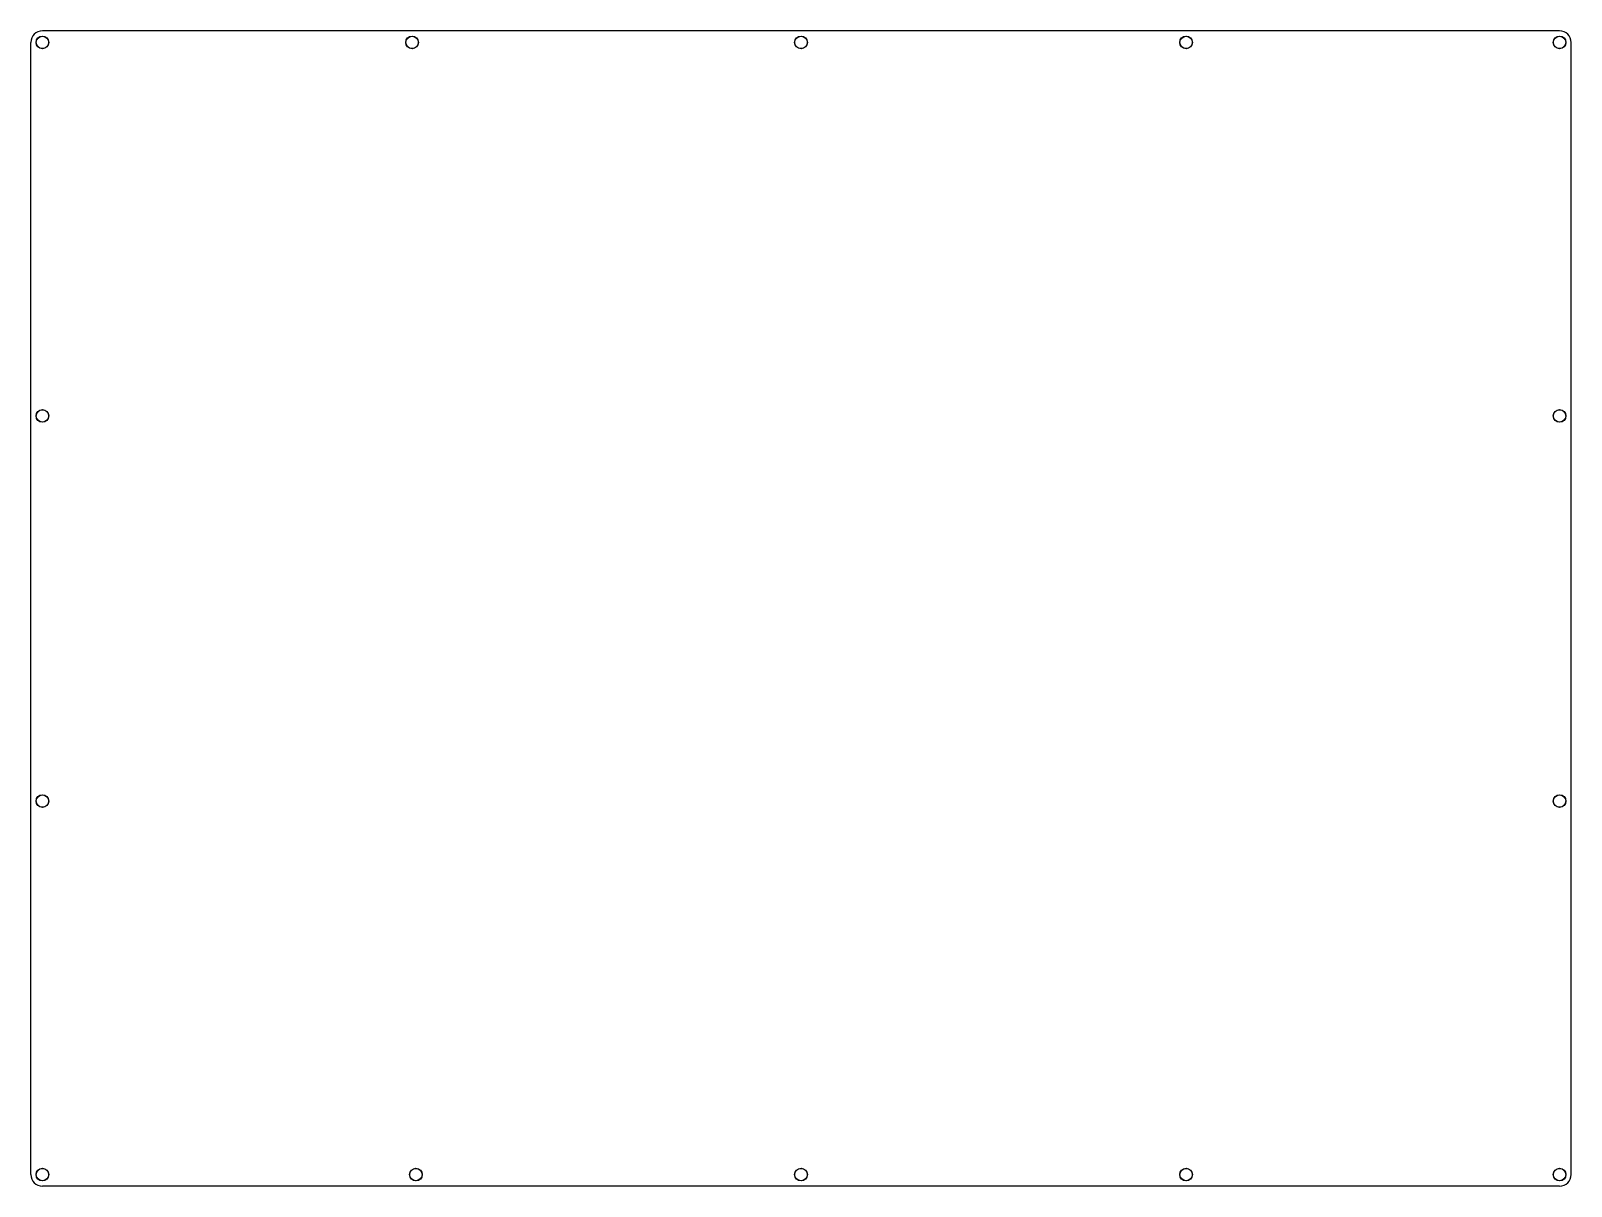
# Model space of a CAD drawing. Extents: x 0 to 400, y 0 to 300.
import ezdxf

# ---------------------------------------------------------------- set-up
doc = ezdxf.new("R2010")
doc.units = 0
for name, color, linetype in [('20', 53, 'CONTINUOUS'), ('29', 253, 'CONTINUOUS'), ('30', 253, 'CONTINUOUS')]:
    doc.layers.add(name, color=color, linetype=linetype)

msp = doc.modelspace()

# ---------------------------------------------------------------- linework, layer by layer
at = {"layer": '20'}
for p, q in [((397, 300), (3, 300)), ((0, 3), (0, 297)), ((400, 3), (400, 297)), ((397, 0), (3, 0))]:
    msp.add_line(p, q, dxfattribs=at)
for centre in [(3, 297), (99, 297), (200, 297), (300, 297), (397, 297), (3, 200), (397, 200), (3, 100), (397, 100), (3, 3), (100, 3), (200, 3), (300, 3), (397, 3)]:
    msp.add_circle(centre, 1.6, dxfattribs=at)
for centre, start, end in [((3, 297), 90, 180), ((397, 297), 0, 90), ((3, 3), 180, 270), ((397, 3), 270, 0)]:
    msp.add_arc(centre, 3, start, end, dxfattribs=at)
at = {"layer": '29'}
for centre in [(3, 297), (99, 297), (200, 297), (300, 297), (397, 297), (3, 200), (397, 200), (3, 100), (397, 100), (3, 3), (100, 3), (200, 3), (300, 3), (397, 3)]:
    msp.add_circle(centre, 1.65, dxfattribs=at)
at = {"layer": '30'}
for centre in [(3, 297), (99, 297), (200, 297), (300, 297), (397, 297), (3, 200), (397, 200), (3, 100), (397, 100), (3, 3), (100, 3), (200, 3), (300, 3), (397, 3)]:
    msp.add_circle(centre, 1.65, dxfattribs=at)

doc.saveas('drawing.dxf')
